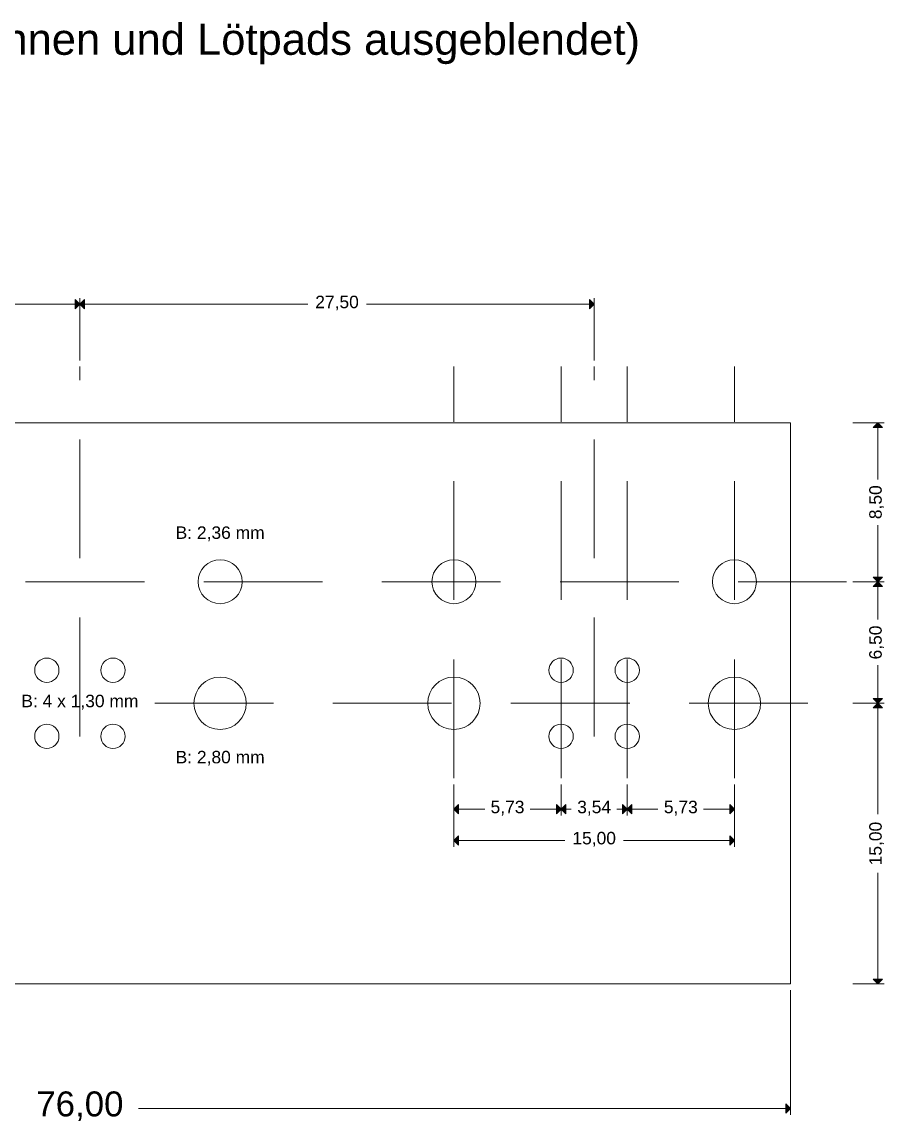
# Model space of a CAD drawing. Header units: inches. Extents: x 125.2 to 213.8, y 69.8 to 128.6.
# Drawn here: x 167.7 to 213.8, y 69.8 to 128.6 of the extents above; entities that cross this region are included whole.
import ezdxf

# ---------------------------------------------------------------- set-up
doc = ezdxf.new("R2010")
doc.units = ezdxf.units.IN
doc.header["$MEASUREMENT"] = 0
for name, pattern in [('AI-Linetype-2', [9.525, 6.35, -3.175]), ('AI-Linetype-3', [9.525, 6.35, -3.175]), ('AI-Linetype-4', [9.525, 6.35, -3.175]), ('AI-Linetype-5', [9.525, 6.35, -3.175]), ('AI-Linetype-6', [9.525, 6.35, -3.175]), ('AI-Linetype-7', [9.525, 6.35, -3.175]), ('AI-Linetype-8', [9.525, 6.35, -3.175]), ('AI-Linetype-9', [9.525, 6.35, -3.175])]:
    doc.linetypes.add(name, pattern=pattern)
for name, color, linetype in [('1', 7, 'Continuous'), ('BESCHRIFTUNG', 7, 'Continuous'), ('PCB', 7, 'Continuous')]:
    doc.layers.add(name, color=color, linetype=linetype)

# ---------------------------------------------------------------- blocks, each defined once
blk = doc.blocks.new('block 10')
at = {"layer": 'PCB', "color": 7, "lineweight": 9, "true_color": 0xffffff}
blk.add_open_spline([(204.579, 98.681), (204.579, 99.33), (205.105, 99.856), (205.754, 99.856), (206.403, 99.856), (206.929, 99.33), (206.929, 98.681), (206.929, 98.032), (206.403, 97.506), (205.754, 97.506), (205.105, 97.506), (204.579, 98.032), (204.579, 98.681), (204.579, 98.681), (204.579, 98.681), (204.579, 98.681)], degree=3, knots=[0, 0, 0, 0, 1, 1, 1, 2, 2, 2, 3, 3, 3, 4, 4, 4, 5, 5, 5, 5], dxfattribs=at)
blk = doc.blocks.new('block 11')
at = {"layer": 'PCB', "color": 7, "lineweight": 9, "true_color": 0xffffff}
blk.add_open_spline([(189.579, 98.681), (189.579, 99.33), (190.105, 99.856), (190.754, 99.856), (191.403, 99.856), (191.929, 99.33), (191.929, 98.681), (191.929, 98.032), (191.403, 97.506), (190.754, 97.506), (190.105, 97.506), (189.579, 98.032), (189.579, 98.681), (189.579, 98.681), (189.579, 98.681), (189.579, 98.681)], degree=3, knots=[0, 0, 0, 0, 1, 1, 1, 2, 2, 2, 3, 3, 3, 4, 4, 4, 5, 5, 5, 5], dxfattribs=at)
blk = doc.blocks.new('block 12')
at = {"layer": 'PCB', "color": 7, "lineweight": 9, "true_color": 0xffffff}
blk.add_open_spline([(199.372, 93.949), (199.372, 94.308), (199.663, 94.599), (200.022, 94.599), (200.381, 94.599), (200.672, 94.308), (200.672, 93.949), (200.672, 93.59), (200.381, 93.299), (200.022, 93.299), (199.663, 93.299), (199.372, 93.59), (199.372, 93.949), (199.372, 93.949), (199.372, 93.949), (199.372, 93.949)], degree=3, knots=[0, 0, 0, 0, 1, 1, 1, 2, 2, 2, 3, 3, 3, 4, 4, 4, 5, 5, 5, 5], dxfattribs=at)
blk = doc.blocks.new('block 13')
at = {"layer": 'PCB', "color": 7, "lineweight": 9, "true_color": 0xffffff}
blk.add_open_spline([(195.836, 93.949), (195.836, 94.308), (196.127, 94.599), (196.486, 94.599), (196.845, 94.599), (197.136, 94.308), (197.136, 93.949), (197.136, 93.59), (196.845, 93.299), (196.486, 93.299), (196.127, 93.299), (195.836, 93.59), (195.836, 93.949), (195.836, 93.949), (195.836, 93.949), (195.836, 93.949)], degree=3, knots=[0, 0, 0, 0, 1, 1, 1, 2, 2, 2, 3, 3, 3, 4, 4, 4, 5, 5, 5, 5], dxfattribs=at)
blk = doc.blocks.new('block 14')
at = {"layer": 'PCB', "color": 7, "lineweight": 9, "true_color": 0xffffff}
blk.add_open_spline([(199.372, 90.414), (199.372, 90.773), (199.663, 91.064), (200.022, 91.064), (200.381, 91.064), (200.672, 90.773), (200.672, 90.414), (200.672, 90.055), (200.381, 89.764), (200.022, 89.764), (199.663, 89.764), (199.372, 90.055), (199.372, 90.414), (199.372, 90.414), (199.372, 90.414), (199.372, 90.414)], degree=3, knots=[0, 0, 0, 0, 1, 1, 1, 2, 2, 2, 3, 3, 3, 4, 4, 4, 5, 5, 5, 5], dxfattribs=at)
blk = doc.blocks.new('block 15')
at = {"layer": 'PCB', "color": 7, "lineweight": 9, "true_color": 0xffffff}
blk.add_open_spline([(195.836, 90.414), (195.836, 90.773), (196.127, 91.064), (196.486, 91.064), (196.845, 91.064), (197.136, 90.773), (197.136, 90.414), (197.136, 90.055), (196.845, 89.764), (196.486, 89.764), (196.127, 89.764), (195.836, 90.055), (195.836, 90.414), (195.836, 90.414), (195.836, 90.414), (195.836, 90.414)], degree=3, knots=[0, 0, 0, 0, 1, 1, 1, 2, 2, 2, 3, 3, 3, 4, 4, 4, 5, 5, 5, 5], dxfattribs=at)
blk = doc.blocks.new('block 16')
at = {"layer": 'PCB', "color": 7, "lineweight": 9, "true_color": 0xffffff}
blk.add_open_spline([(177.079, 98.681), (177.079, 99.33), (177.605, 99.856), (178.254, 99.856), (178.903, 99.856), (179.429, 99.33), (179.429, 98.681), (179.429, 98.032), (178.903, 97.506), (178.254, 97.506), (177.605, 97.506), (177.079, 98.032), (177.079, 98.681), (177.079, 98.681), (177.079, 98.681), (177.079, 98.681)], degree=3, knots=[0, 0, 0, 0, 1, 1, 1, 2, 2, 2, 3, 3, 3, 4, 4, 4, 5, 5, 5, 5], dxfattribs=at)
blk = doc.blocks.new('block 18')
at = {"layer": 'PCB', "color": 7, "lineweight": 9, "true_color": 0xffffff}
blk.add_open_spline([(171.872, 93.949), (171.872, 94.308), (172.163, 94.599), (172.522, 94.599), (172.881, 94.599), (173.172, 94.308), (173.172, 93.949), (173.172, 93.59), (172.881, 93.299), (172.522, 93.299), (172.163, 93.299), (171.872, 93.59), (171.872, 93.949), (171.872, 93.949), (171.872, 93.949), (171.872, 93.949)], degree=3, knots=[0, 0, 0, 0, 1, 1, 1, 2, 2, 2, 3, 3, 3, 4, 4, 4, 5, 5, 5, 5], dxfattribs=at)
blk = doc.blocks.new('block 19')
at = {"layer": 'PCB', "color": 7, "lineweight": 9, "true_color": 0xffffff}
blk.add_open_spline([(168.336, 93.949), (168.336, 94.308), (168.627, 94.599), (168.986, 94.599), (169.345, 94.599), (169.636, 94.308), (169.636, 93.949), (169.636, 93.59), (169.345, 93.299), (168.986, 93.299), (168.627, 93.299), (168.336, 93.59), (168.336, 93.949), (168.336, 93.949), (168.336, 93.949), (168.336, 93.949)], degree=3, knots=[0, 0, 0, 0, 1, 1, 1, 2, 2, 2, 3, 3, 3, 4, 4, 4, 5, 5, 5, 5], dxfattribs=at)
blk = doc.blocks.new('block 20')
at = {"layer": 'PCB', "color": 7, "lineweight": 9, "true_color": 0xffffff}
blk.add_open_spline([(171.872, 90.414), (171.872, 90.773), (172.163, 91.064), (172.522, 91.064), (172.881, 91.064), (173.172, 90.773), (173.172, 90.414), (173.172, 90.055), (172.881, 89.764), (172.522, 89.764), (172.163, 89.764), (171.872, 90.055), (171.872, 90.414), (171.872, 90.414), (171.872, 90.414), (171.872, 90.414)], degree=3, knots=[0, 0, 0, 0, 1, 1, 1, 2, 2, 2, 3, 3, 3, 4, 4, 4, 5, 5, 5, 5], dxfattribs=at)
blk = doc.blocks.new('block 21')
at = {"layer": 'PCB', "color": 7, "lineweight": 9, "true_color": 0xffffff}
blk.add_open_spline([(168.336, 90.414), (168.336, 90.773), (168.627, 91.064), (168.986, 91.064), (169.345, 91.064), (169.636, 90.773), (169.636, 90.414), (169.636, 90.055), (169.345, 89.764), (168.986, 89.764), (168.627, 89.764), (168.336, 90.055), (168.336, 90.414), (168.336, 90.414), (168.336, 90.414), (168.336, 90.414)], degree=3, knots=[0, 0, 0, 0, 1, 1, 1, 2, 2, 2, 3, 3, 3, 4, 4, 4, 5, 5, 5, 5], dxfattribs=at)
blk = doc.blocks.new('block 22')
at = {"layer": 'PCB', "color": 7, "lineweight": 9, "true_color": 0xffffff}
blk.add_open_spline([(204.354, 92.181), (204.354, 92.955), (204.981, 93.581), (205.754, 93.581), (206.527, 93.581), (207.154, 92.955), (207.154, 92.181), (207.154, 91.408), (206.527, 90.781), (205.754, 90.781), (204.981, 90.781), (204.354, 91.408), (204.354, 92.181), (204.354, 92.181), (204.354, 92.181), (204.354, 92.181)], degree=3, knots=[0, 0, 0, 0, 1, 1, 1, 2, 2, 2, 3, 3, 3, 4, 4, 4, 5, 5, 5, 5], dxfattribs=at)
blk = doc.blocks.new('block 23')
at = {"layer": 'PCB', "color": 7, "lineweight": 9, "true_color": 0xffffff}
blk.add_open_spline([(176.854, 92.181), (176.854, 92.955), (177.481, 93.581), (178.254, 93.581), (179.027, 93.581), (179.654, 92.955), (179.654, 92.181), (179.654, 91.408), (179.027, 90.781), (178.254, 90.781), (177.481, 90.781), (176.854, 91.408), (176.854, 92.181), (176.854, 92.181), (176.854, 92.181), (176.854, 92.181)], degree=3, knots=[0, 0, 0, 0, 1, 1, 1, 2, 2, 2, 3, 3, 3, 4, 4, 4, 5, 5, 5, 5], dxfattribs=at)
blk = doc.blocks.new('block 25')
at = {"layer": 'PCB', "color": 7, "lineweight": 9, "true_color": 0xffffff}
blk.add_open_spline([(189.354, 92.181), (189.354, 92.955), (189.981, 93.581), (190.754, 93.581), (191.527, 93.581), (192.154, 92.955), (192.154, 92.181), (192.154, 91.408), (191.527, 90.781), (190.754, 90.781), (189.981, 90.781), (189.354, 91.408), (189.354, 92.181), (189.354, 92.181), (189.354, 92.181), (189.354, 92.181)], degree=3, knots=[0, 0, 0, 0, 1, 1, 1, 2, 2, 2, 3, 3, 3, 4, 4, 4, 5, 5, 5, 5], dxfattribs=at)
blk = doc.blocks.new('block 26')
at = {"layer": 'PCB', "color": 7, "lineweight": 9, "true_color": 0xffffff}
blk.add_lwpolyline([(208.754, 77.181), (132.754, 77.181)], dxfattribs=at)
blk = doc.blocks.new('block 27')
at = {"layer": 'PCB', "color": 7, "lineweight": 9, "true_color": 0xffffff}
blk.add_lwpolyline([(208.754, 107.181), (208.754, 77.181)], dxfattribs=at)
blk = doc.blocks.new('block 28')
at = {"layer": 'PCB', "color": 7, "lineweight": 9, "true_color": 0xffffff}
blk.add_lwpolyline([(132.754, 107.181), (208.754, 107.181)], dxfattribs=at)
blk = doc.blocks.new('block 66')
at = {"layer": 'BESCHRIFTUNG', "color": 5, "true_color": 0x0000ff, "insert": (132.754, 126.348), "char_height": 1.66667, "attachment_point": 7}
blk.add_mtext('\\fArial|b0|i0|c0|p34;\\W1;Ansicht auf die Lötseite (Leiterbahnen und Lötpads ausgeblendet)', dxfattribs=at)
blk = doc.blocks.new('block 68')
at = {"layer": 'BESCHRIFTUNG', "color": 5, "true_color": 0x0000ff, "insert": (175.873, 100.848), "char_height": 0.66667, "attachment_point": 7}
blk.add_mtext('\\fArial|b0|i0|c0|p34;\\W1;B: 2,36 mm', dxfattribs=at)
blk = doc.blocks.new('block 70')
at = {"layer": 'BESCHRIFTUNG', "color": 5, "true_color": 0x0000ff, "insert": (175.873, 88.848), "char_height": 0.66667, "attachment_point": 7}
blk.add_mtext('\\fArial|b0|i0|c0|p34;\\W1;B: 2,80 mm', dxfattribs=at)
blk = doc.blocks.new('block 71')
at = {"layer": 'BESCHRIFTUNG', "color": 5, "true_color": 0x0000ff, "insert": (167.622, 91.848), "char_height": 0.66667, "attachment_point": 7}
blk.add_mtext('\\fArial|b0|i0|c0|p34;\\W1;B: 4 x 1,30 mm', dxfattribs=at)
blk = doc.blocks.new('block 73')
at = {"layer": 'BESCHRIFTUNG', "color": 5, "linetype": 'AI-Linetype-2', "lineweight": 9, "true_color": 0x0000ff}
blk.add_lwpolyline([(129.754, 98.681), (211.754, 98.681)], dxfattribs=at)
blk = doc.blocks.new('block 74')
at = {"layer": 'BESCHRIFTUNG', "color": 5, "linetype": 'AI-Linetype-3', "lineweight": 9, "true_color": 0x0000ff}
blk.add_lwpolyline([(174.754, 92.181), (211.754, 92.181)], dxfattribs=at)
blk = doc.blocks.new('block 75')
at = {"layer": 'BESCHRIFTUNG', "color": 5, "true_color": 0x0000ff, "insert": (213.754, 94.525), "char_height": 0.66667, "attachment_point": 7, "rotation": 90}
blk.add_mtext('\\fArial|b0|i0|c0|p34;\\W1;6,50', dxfattribs=at)
blk = doc.blocks.new('block 76')
at = {"layer": 'BESCHRIFTUNG', "color": 5, "lineweight": 9, "true_color": 0x0000ff}
blk.add_lwpolyline([(212.087, 98.681), (213.754, 98.681)], dxfattribs=at)
blk = doc.blocks.new('block 77')
at = {"layer": 'BESCHRIFTUNG', "color": 5, "lineweight": 9, "true_color": 0x0000ff}
blk.add_lwpolyline([(212.087, 92.181), (213.754, 92.181)], dxfattribs=at)
blk = doc.blocks.new('block 78')
at = {"layer": 'BESCHRIFTUNG', "color": 5, "lineweight": 9, "true_color": 0x0000ff}
blk.add_lwpolyline([(213.42, 98.681), (213.42, 96.652)], dxfattribs=at)
blk = doc.blocks.new('block 79')
at = {"layer": 'BESCHRIFTUNG', "color": 5, "lineweight": 9, "true_color": 0x0000ff}
blk.add_lwpolyline([(213.42, 92.181), (213.42, 94.211)], dxfattribs=at)
blk = doc.blocks.new('block 80')
at = {"layer": 'BESCHRIFTUNG', "color": 5, "true_color": 0x0000ff, "insert": (213.754, 102.025), "char_height": 0.66667, "attachment_point": 7, "rotation": 90}
blk.add_mtext('\\fArial|b0|i0|c0|p34;\\W1;8,50', dxfattribs=at)
blk = doc.blocks.new('block 81')
at = {"layer": 'BESCHRIFTUNG', "color": 5, "lineweight": 9, "true_color": 0x0000ff}
blk.add_lwpolyline([(212.087, 107.181), (213.754, 107.181)], dxfattribs=at)
blk = doc.blocks.new('block 82')
at = {"layer": 'BESCHRIFTUNG', "color": 5, "lineweight": 9, "true_color": 0x0000ff}
blk.add_lwpolyline([(212.087, 98.681), (213.754, 98.681)], dxfattribs=at)
blk = doc.blocks.new('block 83')
at = {"layer": 'BESCHRIFTUNG', "color": 5, "lineweight": 9, "true_color": 0x0000ff}
blk.add_lwpolyline([(213.42, 107.181), (213.42, 104.152)], dxfattribs=at)
blk = doc.blocks.new('block 84')
at = {"layer": 'BESCHRIFTUNG', "color": 5, "lineweight": 9, "true_color": 0x0000ff}
blk.add_lwpolyline([(213.42, 98.681), (213.42, 101.711)], dxfattribs=at)
blk = doc.blocks.new('block 85')
at = {"layer": 'BESCHRIFTUNG', "color": 5, "true_color": 0x0000ff, "insert": (213.754, 83.516), "char_height": 0.66667, "attachment_point": 7, "rotation": 90}
blk.add_mtext('\\fArial|b0|i0|c0|p34;\\W1;15,00', dxfattribs=at)
blk = doc.blocks.new('block 86')
at = {"layer": 'BESCHRIFTUNG', "color": 5, "lineweight": 9, "true_color": 0x0000ff}
blk.add_lwpolyline([(212.087, 92.181), (213.754, 92.181)], dxfattribs=at)
blk = doc.blocks.new('block 87')
at = {"layer": 'BESCHRIFTUNG', "color": 5, "lineweight": 9, "true_color": 0x0000ff}
blk.add_lwpolyline([(212.087, 77.181), (213.754, 77.181)], dxfattribs=at)
blk = doc.blocks.new('block 88')
at = {"layer": 'BESCHRIFTUNG', "color": 5, "lineweight": 9, "true_color": 0x0000ff}
blk.add_lwpolyline([(213.42, 92.181), (213.42, 86.251)], dxfattribs=at)
blk = doc.blocks.new('block 89')
at = {"layer": 'BESCHRIFTUNG', "color": 5, "lineweight": 9, "true_color": 0x0000ff}
blk.add_lwpolyline([(213.42, 77.181), (213.42, 83.112)], dxfattribs=at)
blk = doc.blocks.new('block 105')
at = {"layer": 'BESCHRIFTUNG', "color": 5, "linetype": 'AI-Linetype-4', "lineweight": 9, "true_color": 0x0000ff}
blk.add_lwpolyline([(190.754, 88.181), (190.754, 110.181)], dxfattribs=at)
blk = doc.blocks.new('block 106')
at = {"layer": 'BESCHRIFTUNG', "color": 5, "linetype": 'AI-Linetype-5', "lineweight": 9, "true_color": 0x0000ff}
blk.add_lwpolyline([(196.486, 88.181), (196.486, 110.181)], dxfattribs=at)
blk = doc.blocks.new('block 107')
at = {"layer": 'BESCHRIFTUNG', "color": 5, "linetype": 'AI-Linetype-6', "lineweight": 9, "true_color": 0x0000ff}
blk.add_lwpolyline([(200.022, 88.181), (200.022, 110.181)], dxfattribs=at)
blk = doc.blocks.new('block 108')
at = {"layer": 'BESCHRIFTUNG', "color": 5, "linetype": 'AI-Linetype-7', "lineweight": 9, "true_color": 0x0000ff}
blk.add_lwpolyline([(205.754, 88.181), (205.754, 110.181)], dxfattribs=at)
blk = doc.blocks.new('block 109')
at = {"layer": 'BESCHRIFTUNG', "color": 5, "true_color": 0x0000ff, "insert": (201.981, 86.181), "char_height": 0.66667, "attachment_point": 7}
blk.add_mtext('\\fArial|b0|i0|c0|p34;\\W1;5,73', dxfattribs=at)
blk = doc.blocks.new('block 110')
at = {"layer": 'BESCHRIFTUNG', "color": 5, "lineweight": 9, "true_color": 0x0000ff}
blk.add_lwpolyline([(205.754, 87.848), (205.754, 86.181)], dxfattribs=at)
blk = doc.blocks.new('block 111')
at = {"layer": 'BESCHRIFTUNG', "color": 5, "lineweight": 9, "true_color": 0x0000ff}
blk.add_lwpolyline([(200.022, 87.848), (200.022, 86.181)], dxfattribs=at)
blk = doc.blocks.new('block 112')
at = {"layer": 'BESCHRIFTUNG', "color": 5, "lineweight": 9, "true_color": 0x0000ff}
blk.add_lwpolyline([(205.754, 86.515), (204.108, 86.515)], dxfattribs=at)
blk = doc.blocks.new('block 113')
at = {"layer": 'BESCHRIFTUNG', "color": 5, "lineweight": 9, "true_color": 0x0000ff}
blk.add_lwpolyline([(200.022, 86.515), (201.667, 86.515)], dxfattribs=at)
blk = doc.blocks.new('block 114')
at = {"layer": 'BESCHRIFTUNG', "color": 5, "true_color": 0x0000ff, "insert": (197.347, 86.181), "char_height": 0.66667, "attachment_point": 7}
blk.add_mtext('\\fArial|b0|i0|c0|p34;\\W1;3,54', dxfattribs=at)
blk = doc.blocks.new('block 115')
at = {"layer": 'BESCHRIFTUNG', "color": 5, "lineweight": 9, "true_color": 0x0000ff}
blk.add_lwpolyline([(200.022, 87.848), (200.022, 86.181)], dxfattribs=at)
blk = doc.blocks.new('block 116')
at = {"layer": 'BESCHRIFTUNG', "color": 5, "lineweight": 9, "true_color": 0x0000ff}
blk.add_lwpolyline([(196.486, 87.848), (196.486, 86.181)], dxfattribs=at)
blk = doc.blocks.new('block 117')
at = {"layer": 'BESCHRIFTUNG', "color": 5, "lineweight": 9, "true_color": 0x0000ff}
blk.add_lwpolyline([(200.022, 86.515), (199.474, 86.515)], dxfattribs=at)
blk = doc.blocks.new('block 118')
at = {"layer": 'BESCHRIFTUNG', "color": 5, "lineweight": 9, "true_color": 0x0000ff}
blk.add_lwpolyline([(196.486, 86.515), (197.033, 86.515)], dxfattribs=at)
blk = doc.blocks.new('block 119')
at = {"layer": 'BESCHRIFTUNG', "color": 5, "true_color": 0x0000ff, "insert": (192.714, 86.181), "char_height": 0.66667, "attachment_point": 7}
blk.add_mtext('\\fArial|b0|i0|c0|p34;\\W1;5,73', dxfattribs=at)
blk = doc.blocks.new('block 120')
at = {"layer": 'BESCHRIFTUNG', "color": 5, "lineweight": 9, "true_color": 0x0000ff}
blk.add_lwpolyline([(196.486, 87.848), (196.486, 86.181)], dxfattribs=at)
blk = doc.blocks.new('block 121')
at = {"layer": 'BESCHRIFTUNG', "color": 5, "lineweight": 9, "true_color": 0x0000ff}
blk.add_lwpolyline([(190.754, 87.848), (190.754, 86.181)], dxfattribs=at)
blk = doc.blocks.new('block 122')
at = {"layer": 'BESCHRIFTUNG', "color": 5, "lineweight": 9, "true_color": 0x0000ff}
blk.add_lwpolyline([(196.486, 86.515), (194.84, 86.515)], dxfattribs=at)
blk = doc.blocks.new('block 123')
at = {"layer": 'BESCHRIFTUNG', "color": 5, "lineweight": 9, "true_color": 0x0000ff}
blk.add_lwpolyline([(190.754, 86.515), (192.4, 86.515)], dxfattribs=at)
blk = doc.blocks.new('block 124')
at = {"layer": 'BESCHRIFTUNG', "color": 5, "true_color": 0x0000ff, "insert": (197.089, 84.515), "char_height": 0.66667, "attachment_point": 7}
blk.add_mtext('\\fArial|b0|i0|c0|p34;\\W1;15,00', dxfattribs=at)
blk = doc.blocks.new('block 125')
at = {"layer": 'BESCHRIFTUNG', "color": 5, "lineweight": 9, "true_color": 0x0000ff}
blk.add_lwpolyline([(205.754, 87.848), (205.754, 84.515)], dxfattribs=at)
blk = doc.blocks.new('block 126')
at = {"layer": 'BESCHRIFTUNG', "color": 5, "lineweight": 9, "true_color": 0x0000ff}
blk.add_lwpolyline([(190.754, 87.848), (190.754, 84.515)], dxfattribs=at)
blk = doc.blocks.new('block 127')
at = {"layer": 'BESCHRIFTUNG', "color": 5, "lineweight": 9, "true_color": 0x0000ff}
blk.add_lwpolyline([(205.754, 84.848), (199.823, 84.848)], dxfattribs=at)
blk = doc.blocks.new('block 128')
at = {"layer": 'BESCHRIFTUNG', "color": 5, "lineweight": 9, "true_color": 0x0000ff}
blk.add_lwpolyline([(190.754, 84.848), (196.685, 84.848)], dxfattribs=at)
blk = doc.blocks.new('block 129')
at = {"layer": 'BESCHRIFTUNG', "color": 1, "linetype": 'AI-Linetype-8', "lineweight": 9, "true_color": 0xff0000}
blk.add_lwpolyline([(198.254, 90.414), (198.254, 110.181)], dxfattribs=at)
blk = doc.blocks.new('block 130')
at = {"layer": 'BESCHRIFTUNG', "color": 1, "linetype": 'AI-Linetype-9', "lineweight": 9, "true_color": 0xff0000}
blk.add_lwpolyline([(170.754, 90.414), (170.754, 110.181)], dxfattribs=at)
blk = doc.blocks.new('block 132')
at = {"layer": 'BESCHRIFTUNG', "color": 1, "true_color": 0xff0000, "insert": (183.339, 113.181), "char_height": 0.66667, "attachment_point": 7}
blk.add_mtext('\\fArial|b0|i0|c0|p34;\\W1;27,50', dxfattribs=at)
blk = doc.blocks.new('block 133')
at = {"layer": 'BESCHRIFTUNG', "color": 1, "lineweight": 9, "true_color": 0xff0000}
blk.add_lwpolyline([(170.754, 110.515), (170.754, 113.848)], dxfattribs=at)
blk = doc.blocks.new('block 134')
at = {"layer": 'BESCHRIFTUNG', "color": 1, "lineweight": 9, "true_color": 0xff0000}
blk.add_lwpolyline([(198.254, 110.515), (198.254, 113.848)], dxfattribs=at)
blk = doc.blocks.new('block 135')
at = {"layer": 'BESCHRIFTUNG', "color": 1, "lineweight": 9, "true_color": 0xff0000}
blk.add_lwpolyline([(170.754, 113.515), (182.935, 113.515)], dxfattribs=at)
blk = doc.blocks.new('block 136')
at = {"layer": 'BESCHRIFTUNG', "color": 1, "lineweight": 9, "true_color": 0xff0000}
blk.add_lwpolyline([(198.254, 113.515), (186.073, 113.515)], dxfattribs=at)
blk = doc.blocks.new('block 139')
at = {"layer": 'BESCHRIFTUNG', "color": 1, "lineweight": 9, "true_color": 0xff0000}
blk.add_lwpolyline([(170.754, 110.515), (170.754, 113.848)], dxfattribs=at)
blk = doc.blocks.new('block 141')
at = {"layer": 'BESCHRIFTUNG', "color": 1, "lineweight": 9, "true_color": 0xff0000}
blk.add_lwpolyline([(170.754, 113.515), (158.573, 113.515)], dxfattribs=at)
blk = doc.blocks.new('block 142')
at = {"layer": 'BESCHRIFTUNG', "color": 5, "true_color": 0x0000ff, "insert": (168.423, 69.848), "char_height": 1.33333, "attachment_point": 7}
blk.add_mtext('\\fArial|b0|i0|c0|p34;\\W1;76,00', dxfattribs=at)
blk = doc.blocks.new('block 143')
at = {"layer": 'BESCHRIFTUNG', "color": 5, "lineweight": 9, "true_color": 0x0000ff}
blk.add_lwpolyline([(208.754, 76.848), (208.754, 70.181)], dxfattribs=at)
blk = doc.blocks.new('block 145')
at = {"layer": 'BESCHRIFTUNG', "color": 5, "lineweight": 9, "true_color": 0x0000ff}
blk.add_lwpolyline([(208.754, 70.515), (173.892, 70.515)], dxfattribs=at)
blk = doc.blocks.new('block 152')
at = {"layer": '1', "color": 5, "lineweight": 9, "true_color": 0x0000ff}
blk.add_lwpolyline([(213.42, 98.681), (213.67, 98.431), (213.17, 98.431), (213.42, 98.681)], dxfattribs=at)
blk = doc.blocks.new('block 153')
at = {"layer": '1', "true_color": 0x0000ff}
blk.add_hatch(color=5, dxfattribs=at).paths.add_polyline_path([(213.42, 98.681), (213.67, 98.431), (213.17, 98.431)])
at = {"layer": '1', "lineweight": 0}
blk.add_lwpolyline([(213.42, 98.681), (213.67, 98.431), (213.17, 98.431), (213.42, 98.681), (213.42, 98.681)], dxfattribs=at)
blk = doc.blocks.new('block 154')
at = {"layer": '1', "color": 5, "lineweight": 9, "true_color": 0x0000ff}
blk.add_lwpolyline([(213.42, 92.181), (213.17, 92.431), (213.67, 92.431), (213.42, 92.181)], dxfattribs=at)
blk = doc.blocks.new('block 155')
at = {"layer": '1', "true_color": 0x0000ff}
blk.add_hatch(color=5, dxfattribs=at).paths.add_polyline_path([(213.42, 92.181), (213.17, 92.431), (213.67, 92.431)])
at = {"layer": '1', "lineweight": 0}
blk.add_lwpolyline([(213.42, 92.181), (213.17, 92.431), (213.67, 92.431), (213.42, 92.181), (213.42, 92.181)], dxfattribs=at)
blk = doc.blocks.new('block 156')
at = {"layer": '1', "color": 5, "lineweight": 9, "true_color": 0x0000ff}
blk.add_lwpolyline([(213.42, 107.181), (213.67, 106.931), (213.17, 106.931), (213.42, 107.181)], dxfattribs=at)
blk = doc.blocks.new('block 157')
at = {"layer": '1', "true_color": 0x0000ff}
blk.add_hatch(color=5, dxfattribs=at).paths.add_polyline_path([(213.42, 107.181), (213.67, 106.931), (213.17, 106.931)])
at = {"layer": '1', "lineweight": 0}
blk.add_lwpolyline([(213.42, 107.181), (213.67, 106.931), (213.17, 106.931), (213.42, 107.181), (213.42, 107.181)], dxfattribs=at)
blk = doc.blocks.new('block 158')
at = {"layer": '1', "color": 5, "lineweight": 9, "true_color": 0x0000ff}
blk.add_lwpolyline([(213.42, 98.681), (213.17, 98.931), (213.67, 98.931), (213.42, 98.681)], dxfattribs=at)
blk = doc.blocks.new('block 159')
at = {"layer": '1', "true_color": 0x0000ff}
blk.add_hatch(color=5, dxfattribs=at).paths.add_polyline_path([(213.42, 98.681), (213.17, 98.931), (213.67, 98.931)])
at = {"layer": '1', "lineweight": 0}
blk.add_lwpolyline([(213.42, 98.681), (213.17, 98.931), (213.67, 98.931), (213.42, 98.681), (213.42, 98.681)], dxfattribs=at)
blk = doc.blocks.new('block 160')
at = {"layer": '1', "color": 5, "lineweight": 9, "true_color": 0x0000ff}
blk.add_lwpolyline([(213.42, 92.181), (213.67, 91.931), (213.17, 91.931), (213.42, 92.181)], dxfattribs=at)
blk = doc.blocks.new('block 161')
at = {"layer": '1', "true_color": 0x0000ff}
blk.add_hatch(color=5, dxfattribs=at).paths.add_polyline_path([(213.42, 92.181), (213.67, 91.931), (213.17, 91.931)])
at = {"layer": '1', "lineweight": 0}
blk.add_lwpolyline([(213.42, 92.181), (213.67, 91.931), (213.17, 91.931), (213.42, 92.181), (213.42, 92.181)], dxfattribs=at)
blk = doc.blocks.new('block 162')
at = {"layer": '1', "color": 5, "lineweight": 9, "true_color": 0x0000ff}
blk.add_lwpolyline([(213.42, 77.181), (213.17, 77.431), (213.67, 77.431), (213.42, 77.181)], dxfattribs=at)
blk = doc.blocks.new('block 163')
at = {"layer": '1', "true_color": 0x0000ff}
blk.add_hatch(color=5, dxfattribs=at).paths.add_polyline_path([(213.42, 77.181), (213.17, 77.431), (213.67, 77.431)])
at = {"layer": '1', "lineweight": 0}
blk.add_lwpolyline([(213.42, 77.181), (213.17, 77.431), (213.67, 77.431), (213.42, 77.181), (213.42, 77.181)], dxfattribs=at)
blk = doc.blocks.new('block 176')
at = {"layer": '1', "color": 5, "lineweight": 9, "true_color": 0x0000ff}
blk.add_lwpolyline([(205.754, 86.515), (205.504, 86.265), (205.504, 86.765), (205.754, 86.515)], dxfattribs=at)
blk = doc.blocks.new('block 177')
at = {"layer": '1', "true_color": 0x0000ff}
blk.add_hatch(color=5, dxfattribs=at).paths.add_polyline_path([(205.754, 86.515), (205.504, 86.265), (205.504, 86.765)])
at = {"layer": '1', "lineweight": 0}
blk.add_lwpolyline([(205.754, 86.515), (205.504, 86.265), (205.504, 86.765), (205.754, 86.515), (205.754, 86.515)], dxfattribs=at)
blk = doc.blocks.new('block 178')
at = {"layer": '1', "color": 5, "lineweight": 9, "true_color": 0x0000ff}
blk.add_lwpolyline([(200.022, 86.515), (200.272, 86.765), (200.272, 86.265), (200.022, 86.515)], dxfattribs=at)
blk = doc.blocks.new('block 179')
at = {"layer": '1', "true_color": 0x0000ff}
blk.add_hatch(color=5, dxfattribs=at).paths.add_polyline_path([(200.022, 86.515), (200.272, 86.765), (200.272, 86.265)])
at = {"layer": '1', "lineweight": 0}
blk.add_lwpolyline([(200.022, 86.515), (200.272, 86.765), (200.272, 86.265), (200.022, 86.515), (200.022, 86.515)], dxfattribs=at)
blk = doc.blocks.new('block 180')
at = {"layer": '1', "color": 5, "lineweight": 9, "true_color": 0x0000ff}
blk.add_lwpolyline([(200.022, 86.515), (199.772, 86.265), (199.772, 86.765), (200.022, 86.515)], dxfattribs=at)
blk = doc.blocks.new('block 181')
at = {"layer": '1', "true_color": 0x0000ff}
blk.add_hatch(color=5, dxfattribs=at).paths.add_polyline_path([(200.022, 86.515), (199.772, 86.265), (199.772, 86.765)])
at = {"layer": '1', "lineweight": 0}
blk.add_lwpolyline([(200.022, 86.515), (199.772, 86.265), (199.772, 86.765), (200.022, 86.515), (200.022, 86.515)], dxfattribs=at)
blk = doc.blocks.new('block 182')
at = {"layer": '1', "color": 5, "lineweight": 9, "true_color": 0x0000ff}
blk.add_lwpolyline([(196.486, 86.515), (196.736, 86.765), (196.736, 86.265), (196.486, 86.515)], dxfattribs=at)
blk = doc.blocks.new('block 183')
at = {"layer": '1', "true_color": 0x0000ff}
blk.add_hatch(color=5, dxfattribs=at).paths.add_polyline_path([(196.486, 86.515), (196.736, 86.765), (196.736, 86.265)])
at = {"layer": '1', "lineweight": 0}
blk.add_lwpolyline([(196.486, 86.515), (196.736, 86.765), (196.736, 86.265), (196.486, 86.515), (196.486, 86.515)], dxfattribs=at)
blk = doc.blocks.new('block 184')
at = {"layer": '1', "color": 5, "lineweight": 9, "true_color": 0x0000ff}
blk.add_lwpolyline([(196.486, 86.515), (196.236, 86.265), (196.236, 86.765), (196.486, 86.515)], dxfattribs=at)
blk = doc.blocks.new('block 185')
at = {"layer": '1', "true_color": 0x0000ff}
blk.add_hatch(color=5, dxfattribs=at).paths.add_polyline_path([(196.486, 86.515), (196.236, 86.265), (196.236, 86.765)])
at = {"layer": '1', "lineweight": 0}
blk.add_lwpolyline([(196.486, 86.515), (196.236, 86.265), (196.236, 86.765), (196.486, 86.515), (196.486, 86.515)], dxfattribs=at)
blk = doc.blocks.new('block 186')
at = {"layer": '1', "color": 5, "lineweight": 9, "true_color": 0x0000ff}
blk.add_lwpolyline([(190.754, 86.515), (191.004, 86.765), (191.004, 86.265), (190.754, 86.515)], dxfattribs=at)
blk = doc.blocks.new('block 187')
at = {"layer": '1', "true_color": 0x0000ff}
blk.add_hatch(color=5, dxfattribs=at).paths.add_polyline_path([(190.754, 86.515), (191.004, 86.765), (191.004, 86.265)])
at = {"layer": '1', "lineweight": 0}
blk.add_lwpolyline([(190.754, 86.515), (191.004, 86.765), (191.004, 86.265), (190.754, 86.515), (190.754, 86.515)], dxfattribs=at)
blk = doc.blocks.new('block 188')
at = {"layer": '1', "color": 5, "lineweight": 9, "true_color": 0x0000ff}
blk.add_lwpolyline([(205.754, 84.848), (205.504, 84.598), (205.504, 85.098), (205.754, 84.848)], dxfattribs=at)
blk = doc.blocks.new('block 189')
at = {"layer": '1', "true_color": 0x0000ff}
blk.add_hatch(color=5, dxfattribs=at).paths.add_polyline_path([(205.754, 84.848), (205.504, 84.598), (205.504, 85.098)])
at = {"layer": '1', "lineweight": 0}
blk.add_lwpolyline([(205.754, 84.848), (205.504, 84.598), (205.504, 85.098), (205.754, 84.848), (205.754, 84.848)], dxfattribs=at)
blk = doc.blocks.new('block 190')
at = {"layer": '1', "color": 5, "lineweight": 9, "true_color": 0x0000ff}
blk.add_lwpolyline([(190.754, 84.848), (191.004, 85.098), (191.004, 84.598), (190.754, 84.848)], dxfattribs=at)
blk = doc.blocks.new('block 191')
at = {"layer": '1', "true_color": 0x0000ff}
blk.add_hatch(color=5, dxfattribs=at).paths.add_polyline_path([(190.754, 84.848), (191.004, 85.098), (191.004, 84.598)])
at = {"layer": '1', "lineweight": 0}
blk.add_lwpolyline([(190.754, 84.848), (191.004, 85.098), (191.004, 84.598), (190.754, 84.848), (190.754, 84.848)], dxfattribs=at)
blk = doc.blocks.new('block 192')
at = {"layer": '1', "color": 1, "lineweight": 9, "true_color": 0xff0000}
blk.add_lwpolyline([(170.754, 113.515), (171.004, 113.765), (171.004, 113.265), (170.754, 113.515)], dxfattribs=at)
blk = doc.blocks.new('block 193')
at = {"layer": '1', "true_color": 0xff0000}
blk.add_hatch(color=1, dxfattribs=at).paths.add_polyline_path([(170.754, 113.515), (171.004, 113.765), (171.004, 113.265)])
at = {"layer": '1', "lineweight": 0}
blk.add_lwpolyline([(170.754, 113.515), (171.004, 113.765), (171.004, 113.265), (170.754, 113.515), (170.754, 113.515)], dxfattribs=at)
blk = doc.blocks.new('block 194')
at = {"layer": '1', "color": 1, "lineweight": 9, "true_color": 0xff0000}
blk.add_lwpolyline([(198.254, 113.515), (198.004, 113.265), (198.004, 113.765), (198.254, 113.515)], dxfattribs=at)
blk = doc.blocks.new('block 195')
at = {"layer": '1', "true_color": 0xff0000}
blk.add_hatch(color=1, dxfattribs=at).paths.add_polyline_path([(198.254, 113.515), (198.004, 113.265), (198.004, 113.765)])
at = {"layer": '1', "lineweight": 0}
blk.add_lwpolyline([(198.254, 113.515), (198.004, 113.265), (198.004, 113.765), (198.254, 113.515), (198.254, 113.515)], dxfattribs=at)
blk = doc.blocks.new('block 198')
at = {"layer": '1', "color": 1, "lineweight": 9, "true_color": 0xff0000}
blk.add_lwpolyline([(170.754, 113.515), (170.504, 113.265), (170.504, 113.765), (170.754, 113.515)], dxfattribs=at)
blk = doc.blocks.new('block 199')
at = {"layer": '1', "true_color": 0xff0000}
blk.add_hatch(color=1, dxfattribs=at).paths.add_polyline_path([(170.754, 113.515), (170.504, 113.265), (170.504, 113.765)])
at = {"layer": '1', "lineweight": 0}
blk.add_lwpolyline([(170.754, 113.515), (170.504, 113.265), (170.504, 113.765), (170.754, 113.515), (170.754, 113.515)], dxfattribs=at)
blk = doc.blocks.new('block 200')
at = {"layer": '1', "color": 5, "lineweight": 9, "true_color": 0x0000ff}
blk.add_lwpolyline([(208.754, 70.515), (208.504, 70.265), (208.504, 70.765), (208.754, 70.515)], dxfattribs=at)
blk = doc.blocks.new('block 201')
at = {"layer": '1', "true_color": 0x0000ff}
blk.add_hatch(color=5, dxfattribs=at).paths.add_polyline_path([(208.754, 70.515), (208.504, 70.265), (208.504, 70.765)])
at = {"layer": '1', "lineweight": 0}
blk.add_lwpolyline([(208.754, 70.515), (208.504, 70.265), (208.504, 70.765), (208.754, 70.515), (208.754, 70.515)], dxfattribs=at)

msp = doc.modelspace()

# ---------------------------------------------------------------- block references
at = {"layer": '1'}
for name in ['block 198', 'block 199', 'block 192', 'block 193', 'block 194', 'block 195', 'block 156', 'block 157', 'block 158', 'block 159', 'block 152', 'block 153', 'block 154', 'block 155', 'block 160', 'block 161', 'block 186', 'block 187', 'block 184', 'block 185', 'block 182', 'block 183', 'block 180', 'block 181', 'block 178', 'block 179', 'block 176', 'block 177', 'block 190', 'block 191', 'block 188', 'block 189', 'block 162', 'block 163', 'block 200', 'block 201']:
    msp.add_blockref(name, (0, 0), dxfattribs=at)
at = {"layer": 'BESCHRIFTUNG'}
for name in ['block 66', 'block 141', 'block 133', 'block 139', 'block 135', 'block 132', 'block 136', 'block 134', 'block 130', 'block 105', 'block 106', 'block 129', 'block 107', 'block 108', 'block 81', 'block 83', 'block 80', 'block 84', 'block 68', 'block 73', 'block 76', 'block 82', 'block 78', 'block 75', 'block 79', 'block 71', 'block 74', 'block 77', 'block 86', 'block 88', 'block 70', 'block 121', 'block 126', 'block 116', 'block 120', 'block 111', 'block 115', 'block 110', 'block 125', 'block 119', 'block 114', 'block 109', 'block 123', 'block 122', 'block 118', 'block 117', 'block 113', 'block 112', 'block 85', 'block 124', 'block 128', 'block 127', 'block 89', 'block 87', 'block 143', 'block 142', 'block 145']:
    msp.add_blockref(name, (0, 0), dxfattribs=at)
at = {"layer": 'PCB'}
for name in ['block 28', 'block 27', 'block 16', 'block 11', 'block 10', 'block 19', 'block 18', 'block 13', 'block 12', 'block 23', 'block 25', 'block 22', 'block 21', 'block 20', 'block 15', 'block 14', 'block 26']:
    msp.add_blockref(name, (0, 0), dxfattribs=at)

doc.saveas('drawing.dxf')
